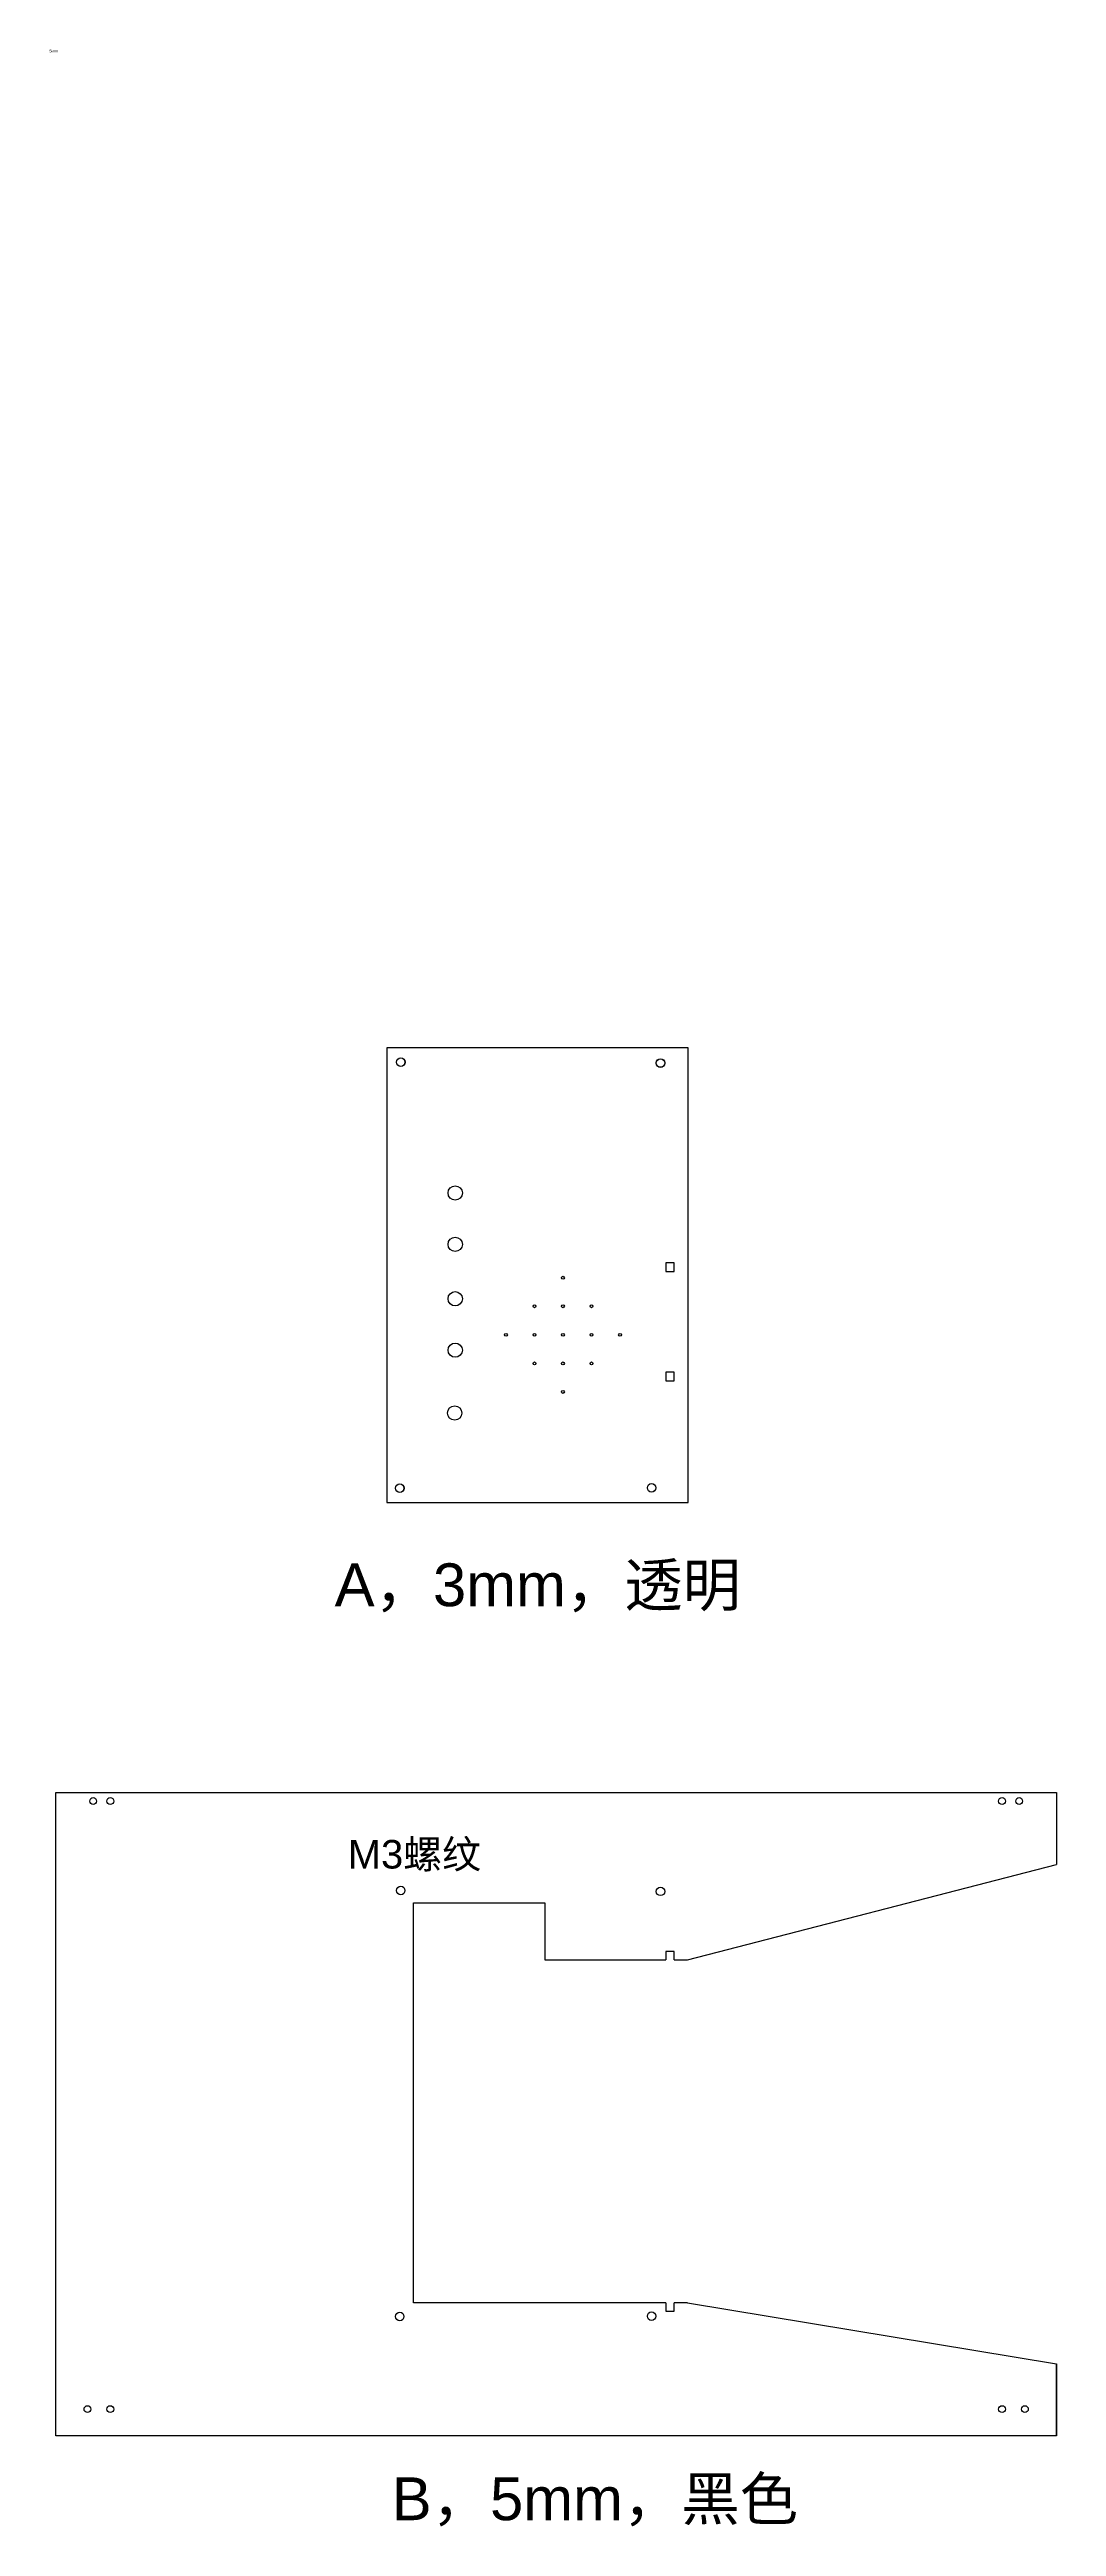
# Model space of a CAD drawing. Header units: millimetres. Extents: x -1400 to 1176, y -299 to 1300.
# Drawn here: x -300 to 53, y -67 to 800 of the extents above; entities that cross this region are included whole.
import ezdxf

# ---------------------------------------------------------------- set-up
doc = ezdxf.new("R2010")
doc.units = ezdxf.units.MM
doc.layers.add('up1', color=7, linetype='Continuous', lineweight=25, true_color=0x000000)
doc.styles.add('textstyle0', font='')
doc.styles.add('textstyle12', font='')
doc.styles.add('textstyle15', font='')
doc.styles.add('textstyle18', font='')
doc.styles.get('textstyle0').set_extended_font_data('Arial')
doc.styles.get('textstyle12').set_extended_font_data('Arial')
doc.styles.get('textstyle15').set_extended_font_data('Arial')
doc.styles.get('textstyle18').set_extended_font_data('Arial')

msp = doc.modelspace()

# ---------------------------------------------------------------- linework, layer by layer
at = {"layer": 'up1'}
for p, q in [((-76.1, 450.46), (-181.78, 450.46)), ((-181.78, 450.46), (-181.78, 291.3)), ((-76.1, 291.3), (-76.1, 450.46)), ((-80.99, 375.2), (-83.99, 375.2)), ((-83.99, 375.2), (-83.99, 372.2)), ((-80.99, 375.2), (-83.99, 375.2)), ((-83.99, 375.2), (-83.99, 372.2)), ((-80.99, 372.2), (-80.99, 375.2)), ((-80.99, 372.2), (-80.99, 375.2)), ((-83.99, 372.2), (-80.99, 372.2)), ((-83.99, 372.2), (-80.99, 372.2)), ((-81, 336.96), (-84, 336.96)), ((-84, 336.96), (-84, 333.96)), ((-81, 336.96), (-84, 336.96)), ((-84, 336.96), (-84, 333.96)), ((-84, 333.96), (-81, 333.96)), ((-84, 333.96), (-81, 333.96)), ((-81, 333.96), (-81, 336.96)), ((-81, 333.96), (-81, 336.96)), ((-181.78, 291.3), (-76.1, 291.3)), ((-297.72, 189.78), (52.94, 189.78)), ((-297.72, 189.78), (52.94, 189.78)), ((-297.72, -35.46), (-297.72, 189.78)), ((-297.72, -35.46), (-297.72, 189.78)), ((52.94, 189.78), (52.94, 164.54)), ((52.94, 189.78), (52.94, 164.54)), ((-76.39, 131.16), (52.94, 164.54)), ((-172.39, 151.16), (-126.39, 151.16)), ((-172.39, 11.16), (-172.39, 151.16)), ((-126.39, 151.16), (-126.39, 131.16)), ((-126.39, 131.16), (-83.99, 131.16)), ((-80.99, 134.16), (-83.99, 134.16)), ((-83.99, 134.16), (-83.99, 131.16)), ((-80.99, 131.16), (-80.99, 134.16)), ((-80.99, 131.16), (-76.39, 131.16)), ((-83.99, 11.16), (-172.39, 11.16)), ((-83.99, 11.16), (-83.99, 8.16)), ((-76.39, 11.16), (-80.99, 11.16)), ((-80.99, 11.16), (-80.99, 11.16)), ((-80.99, 8.16), (-80.99, 11.16)), ((-76.39, 11.16), (52.94, -10.22)), ((-83.99, 8.16), (-80.99, 8.16)), ((52.94, -10.22), (52.94, -35.46)), ((52.94, -35.46), (52.94, -10.22)), ((52.94, -35.46), (-297.72, -35.46)), ((52.94, -35.46), (-297.72, -35.46))]:
    msp.add_line(p, q, dxfattribs=at)
for centre, radius in [((-176.87, 445.45), 1.5), ((-176.86, 445.46), 1.5), ((-85.83, 445.16), 1.5), ((-85.82, 445.18), 1.5), ((-157.77, 399.68), 2.5), ((-157.77, 381.68), 2.5), ((-157.77, 362.64), 2.5), ((-120, 370), 0.5), ((-130, 360), 0.5), ((-120, 360), 0.5), ((-110, 360), 0.5), ((-157.77, 344.64), 2.5), ((-140, 350), 0.5), ((-130, 350), 0.5), ((-120, 350), 0.5), ((-110, 350), 0.5), ((-100, 350), 0.5), ((-130, 340), 0.5), ((-120, 340), 0.5), ((-110, 340), 0.5), ((-120, 330), 0.5), ((-157.95, 322.64), 2.5), ((-177.22, 296.34), 1.5), ((-177.21, 296.35), 1.5), ((-88.94, 296.47), 1.5), ((-88.93, 296.47), 1.5), ((-284.64, 186.78), 1.2), ((-284.64, 186.78), 1.2), ((-278.64, 186.78), 1.2), ((-278.64, 186.78), 1.2), ((33.86, 186.78), 1.2), ((33.86, 186.78), 1.2), ((39.86, 186.78), 1.2), ((39.86, 186.78), 1.2), ((-176.87, 155.45), 1.5), ((-85.83, 155.16), 1.5), ((-177.22, 6.34), 1.5), ((-88.94, 6.47), 1.5), ((-286.64, -26.12), 1.2), ((-286.64, -26.12), 1.2), ((-278.64, -26.12), 1.2), ((-278.64, -26.12), 1.2), ((33.87, -26.12), 1.2), ((33.87, -26.12), 1.2), ((41.86, -26.12), 1.2), ((41.86, -26.12), 1.2)]:
    msp.add_circle(centre, radius, dxfattribs=at)

# ---------------------------------------------------------------- texts
at = {"layer": 'up1', "char_height": 1, "attachment_point": 1}
for s, insert, style in [('5mm', (-300, 800), 'textstyle0'), ('\\H15;A，3mm，透明', (-200, 270), 'textstyle15'), ('\\H10;M3螺纹', (-195.39, 173.16), 'textstyle12'), ('\\H15;B，5mm，黑色', (-180, -50), 'textstyle18')]:
    msp.add_mtext(s, dxfattribs=dict(at, insert=insert, style=style))

doc.saveas('drawing.dxf')
